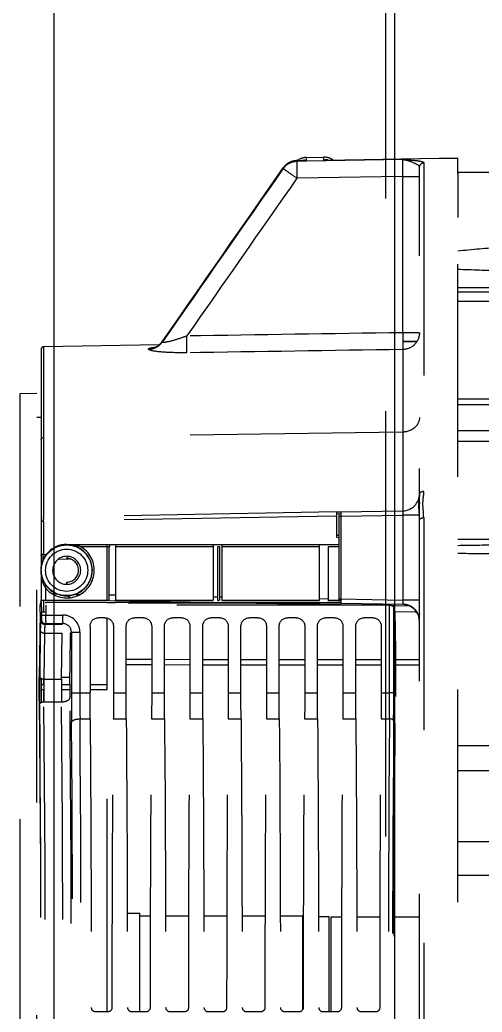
# Model space of a CAD drawing. Header units: millimetres. Extents: x 17886 to 18265, y -8727 to -7321.
# Drawn here: x 17965.225 to 17966.313, y -7873.815 to -7871.482 of the extents above; entities that cross this region are included whole.
import ezdxf

# ---------------------------------------------------------------- set-up
doc = ezdxf.new("R2010")
doc.units = ezdxf.units.MM
doc.linetypes.add('DASHEDX2', pattern=[1.5, 1, -0.5])
doc.linetypes.add('EPL_DASH', pattern=[1, 0.5, -0.5])
doc.layers.add('3551370_DKREDXF_CONTINUOUS_LINE', color=7, linetype='Continuous')
doc.layers.add('3884027_DKREDXF_CONTINUOUS_LINE', color=7, linetype='Continuous')

msp = doc.modelspace()

# ---------------------------------------------------------------- linework, layer by layer
at = {"color": 6}
for points in [[(17965.30618, -7860.90246), (17964.80618, -7860.90246), (17964.80618, -7880.90246), (17965.30618, -7880.90246)], [(17976.10618, -7860.90246), (17966.10618, -7860.90246), (17966.10618, -7878.90246), (17976.10618, -7878.90246)]]:
    msp.add_lwpolyline(points, close=True, dxfattribs=at)
at = {"color": 4, "linetype": 'DASHEDX2'}
msp.add_lwpolyline([(17975.80609, -7862.40246), (17975.80609, -7879.40246), (17975.20609, -7879.40246), (17975.20609, -7879.70246), (17975.70609, -7879.70246), (17975.70609, -7879.40246), (17975.80609, -7879.40246), (17966.08609, -7879.40246), (17966.18609, -7879.40246), (17966.18609, -7879.70246), (17966.68609, -7879.70246), (17966.68609, -7879.40246), (17966.08609, -7879.40246), (17966.08609, -7862.40246)], dxfattribs=at)
at = {"layer": '3551370_DKREDXF_CONTINUOUS_LINE', "color": 6, "linetype": 'EPL_DASH'}
for p, q in [((17965.8995, -7871.8061), (17965.9395, -7871.8054)), ((17965.8995, -7871.8131), (17965.8995, -7871.8061)), ((17965.9395, -7871.8054), (17965.9395, -7871.8124)), ((17965.94595, -7871.81216), (17966.2552, -7871.80719)), ((17966.1652, -7871.80878), (17966.2552, -7871.80734)), ((17966.2552, -7871.84414), (17966.2552, -7871.8072)), ((17965.74241, -7871.97728), (17965.84469, -7871.83051)), ((17965.84469, -7871.83051), (17965.84473, -7871.83052)), ((17965.84473, -7871.83052), (17965.84473, -7871.83177)), ((17965.8768, -7871.81353), (17965.8768, -7871.81479)), ((17965.88798, -7871.81461), (17965.8768, -7871.81479)), ((17965.89952, -7871.81443), (17965.88798, -7871.81461)), ((17965.94597, -7871.81369), (17965.89952, -7871.81443)), ((17965.94595, -7871.81216), (17965.9395, -7871.8124)), ((17965.9395, -7871.8124), (17965.94596, -7871.81229)), ((17965.94596, -7871.81229), (17965.94858, -7871.81225)), ((17966.1259, -7871.81083), (17965.94597, -7871.81369)), ((17965.94858, -7871.81225), (17966.1652, -7871.80878)), ((17966.1652, -7875.03743), (17966.1652, -7871.82814)), ((17966.17502, -7871.81823), (17966.17502, -7872.59065)), ((17966.1259, -7871.85065), (17965.8768, -7871.85462)), ((17966.1259, -7872.21799), (17966.1259, -7871.85065)), ((17966.1259, -7871.85065), (17966.1652, -7871.85065)), ((17966.2552, -7874.55664), (17966.2552, -7871.94702)), ((17965.5529, -7872.24661), (17965.28031, -7872.25137)), ((17965.28031, -7872.25137), (17965.28031, -7872.65137)), ((17965.55496, -7872.24507), (17965.56039, -7872.23882)), ((17965.56013, -7872.23933), (17965.56039, -7872.23883)), ((17965.56068, -7872.23902), (17965.56013, -7872.2398)), ((17966.1261, -7872.23894), (17966.15913, -7872.23839)), ((17966.15909, -7872.23845), (17966.1261, -7872.23899)), ((17965.2752, -7872.25657), (17965.2752, -7872.65657)), ((17966.1259, -7872.25746), (17966.1259, -7872.63661)), ((17965.26537, -7872.36058), (17965.22502, -7872.36129)), ((17965.22502, -7872.36129), (17965.22502, -7875.32163)), ((17965.26537, -7872.41646), (17965.2752, -7872.41646)), ((17966.1259, -7872.45162), (17965.28031, -7872.4644)), ((17965.97028, -7872.63933), (17965.28031, -7872.65137)), ((17965.97036, -7872.64345), (17965.98018, -7872.64328)), ((17965.98005, -7872.63916), (17966.1259, -7872.63661)), ((17965.98011, -7872.64915), (17966.1259, -7872.64661)), ((17966.12597, -7872.64553), (17966.1259, -7872.64661)), ((17966.1259, -7872.64661), (17966.1259, -7872.84631)), ((17966.16461, -7872.64661), (17966.1259, -7872.64661)), ((17965.2752, -7872.66137), (17965.2752, -7872.73897)), ((17965.97028, -7872.64933), (17965.28031, -7872.66137)), ((17965.28031, -7872.66137), (17965.28031, -7872.73911)), ((17965.9752, -7872.64932), (17965.9752, -7872.84376)), ((17965.98011, -7872.64915), (17965.98011, -7872.84377)), ((17966.17502, -7872.65258), (17966.17502, -7875.03034)), ((17965.97016, -7872.69368), (17965.97507, -7872.69356)), ((17965.4302, -7872.71637), (17965.3352, -7872.71637)), ((17965.4302, -7872.84671), (17965.4302, -7872.71637)), ((17965.6802, -7872.71637), (17965.4502, -7872.71637)), ((17965.9302, -7872.71637), (17965.7002, -7872.71637)), ((17965.4302, -7872.72137), (17965.36954, -7872.72137)), ((17965.6802, -7872.72137), (17965.4502, -7872.72137)), ((17965.9302, -7872.72137), (17965.7002, -7872.72137)), ((17965.31604, -7872.74992), (17965.34096, -7872.74935)), ((17965.27503, -7872.77646), (17965.27503, -7872.84671)), ((17965.28502, -7872.81765), (17965.28502, -7872.84671)), ((17965.30555, -7872.83368), (17965.30555, -7872.83199)), ((17965.2752, -7872.84671), (17965.2752, -7872.86079)), ((17965.28031, -7872.84671), (17965.28031, -7872.87502)), ((17965.44985, -7872.84863), (17965.44985, -7872.84671)), ((17965.98011, -7872.84377), (17966.1259, -7872.84631)), ((17966.1652, -7872.84631), (17966.1259, -7872.84631)), ((17965.27283, -7872.87502), (17965.27088, -7873.02874)), ((17966.09459, -7873.06487), (17966.09459, -7872.85867)), ((17966.10458, -7873.06488), (17966.10458, -7872.86331)), ((17966.15537, -7872.87436), (17966.10756, -7872.87462)), ((17966.10756, -7872.87502), (17966.1087, -7872.96483)), ((17966.1652, -7872.89569), (17966.16258, -7872.88155)), ((17965.27564, -7872.8918), (17965.27398, -7872.89346)), ((17965.28564, -7872.9018), (17965.28398, -7872.90346)), ((17965.28564, -7872.9018), (17965.32635, -7872.9018)), ((17965.28581, -7872.88181), (17965.32634, -7872.88181)), ((17965.32634, -7872.9018), (17965.32634, -7872.88181)), ((17965.4302, -7873.04532), (17965.4302, -7872.89428)), ((17965.5152, -7872.88794), (17965.49519, -7872.88794)), ((17965.27315, -7872.91819), (17965.27178, -7873.02615)), ((17965.28315, -7872.92406), (17965.28178, -7873.03203)), ((17965.34634, -7872.9218), (17965.36634, -7872.9218)), ((17965.34634, -7872.9218), (17965.34634, -7873.06488)), ((17965.36634, -7872.9218), (17965.36634, -7873.06487)), ((17965.4752, -7873.06488), (17965.4752, -7872.90794)), ((17965.5352, -7872.90794), (17965.5352, -7873.06488)), ((17965.5652, -7873.06488), (17965.5652, -7872.90794)), ((17965.6552, -7873.06488), (17965.6552, -7872.90794)), ((17965.7452, -7873.06488), (17965.7452, -7872.90794)), ((17965.8052, -7872.90794), (17965.8052, -7873.06488)), ((17965.8952, -7872.90794), (17965.8952, -7873.06488)), ((17965.9252, -7873.06488), (17965.9252, -7872.90794)), ((17965.9852, -7872.90794), (17965.9852, -7873.06488)), ((17965.4752, -7872.98576), (17965.5352, -7872.98578)), ((17965.5652, -7872.98578), (17965.6252, -7872.9858)), ((17965.6552, -7872.9858), (17965.7152, -7872.98582)), ((17965.7452, -7872.98582), (17965.8052, -7872.98584)), ((17965.8352, -7872.98584), (17965.8952, -7872.98586)), ((17965.9252, -7872.98586), (17965.9852, -7872.98588)), ((17966.0152, -7872.98589), (17966.0752, -7872.9859)), ((17966.1089, -7872.98591), (17966.1652, -7872.98593)), ((17965.5352, -7872.99908), (17965.4752, -7872.99906)), ((17965.6252, -7872.99912), (17965.5652, -7872.9991)), ((17965.7152, -7872.99916), (17965.6552, -7872.99913)), ((17965.8052, -7872.9992), (17965.7452, -7872.99917)), ((17965.8952, -7872.99923), (17965.8352, -7872.99921)), ((17965.9852, -7872.99927), (17965.9252, -7872.99925)), ((17966.0752, -7872.99931), (17966.0152, -7872.99929)), ((17966.1652, -7872.99935), (17966.10912, -7872.99933)), ((17965.2752, -7873.03045), (17965.2752, -7873.04214)), ((17965.28031, -7873.03203), (17965.28031, -7873.04519)), ((17965.28178, -7873.03203), (17965.3229, -7873.03203)), ((17965.2752, -7873.05902), (17965.2752, -7873.08701)), ((17965.28031, -7873.0563), (17965.28031, -7873.08572)), ((17965.34634, -7873.06488), (17965.36634, -7873.06488)), ((17965.36634, -7873.06487), (17965.3902, -7873.06488)), ((17965.4302, -7873.81396), (17965.4302, -7873.05642)), ((17965.4452, -7873.06488), (17965.4752, -7873.06488)), ((17965.5352, -7873.06488), (17965.5652, -7873.06488)), ((17965.6252, -7873.06488), (17965.6552, -7873.06488)), ((17965.7152, -7873.06488), (17965.7452, -7873.06488)), ((17965.8052, -7873.06488), (17965.8352, -7873.06488)), ((17965.8952, -7873.06488), (17965.9252, -7873.06488)), ((17965.9852, -7873.06488), (17966.0152, -7873.06488)), ((17966.0752, -7873.06488), (17966.09459, -7873.06487)), ((17966.10458, -7873.06488), (17966.09459, -7873.06488)), ((17965.28171, -7873.08572), (17965.32286, -7873.08572)), ((17965.36659, -7873.12587), (17965.39042, -7873.12587)), ((17965.44497, -7873.12587), (17965.47542, -7873.12587)), ((17965.53497, -7873.12587), (17965.56542, -7873.12587)), ((17965.62497, -7873.12587), (17965.65542, -7873.12587)), ((17965.71497, -7873.12587), (17965.74542, -7873.12587)), ((17965.80497, -7873.12587), (17965.83542, -7873.12587)), ((17965.89497, -7873.12587), (17965.92542, -7873.12587)), ((17965.98497, -7873.12587), (17966.01542, -7873.12587)), ((17966.07497, -7873.12587), (17966.09434, -7873.12587)), ((17965.47773, -7873.58246), (17965.5072, -7873.58246)), ((17965.5072, -7873.58896), (17965.53264, -7873.58896)), ((17965.56775, -7873.58896), (17965.62264, -7873.58896)), ((17965.65775, -7873.58896), (17965.71264, -7873.58896)), ((17965.74775, -7873.58896), (17965.80264, -7873.58896)), ((17965.83775, -7873.58896), (17965.8902, -7873.58896)), ((17965.89264, -7873.58961), (17965.8902, -7873.58896)), ((17965.8902, -7873.58896), (17965.8902, -7873.80983)), ((17965.92775, -7873.58996), (17965.9516, -7873.58996)), ((17965.9572, -7873.59146), (17965.98264, -7873.59146)), ((17966.01776, -7873.59146), (17966.07264, -7873.59146)), ((17966.10563, -7873.59146), (17966.1652, -7873.59146))]:
    msp.add_line(p, q, dxfattribs=at)
at = {"layer": '3551370_DKREDXF_CONTINUOUS_LINE', "color": 7, "linetype": 'EPL_DASH'}
for p, q in [((17965.87674, -7871.81339), (17965.8768, -7871.81353)), ((17965.8995, -7871.8131), (17965.8768, -7871.81353)), ((17966.1652, -7872.21799), (17966.1259, -7872.21799)), ((17965.56013, -7872.2398), (17965.56013, -7872.23933)), ((17965.52807, -7872.25675), (17965.52807, -7872.25628)), ((17965.26537, -7875.32233), (17965.26537, -7872.36058)), ((17965.97028, -7872.63933), (17965.98005, -7872.63916)), ((17965.9752, -7872.64415), (17965.9752, -7872.64932)), ((17965.2752, -7872.65657), (17965.2752, -7872.66137)), ((17965.2752, -7872.66137), (17965.28031, -7872.66137)), ((17965.97028, -7872.64933), (17965.97028, -7872.69893)), ((17965.9752, -7872.64915), (17965.98011, -7872.64915)), ((17965.4302, -7872.71576), (17965.4502, -7872.71576)), ((17965.4502, -7872.71637), (17965.4502, -7872.84671)), ((17965.6802, -7872.71576), (17965.7002, -7872.71576)), ((17965.6802, -7872.71637), (17965.6802, -7872.84671)), ((17965.69058, -7872.7165), (17965.68982, -7872.7165)), ((17965.7002, -7872.71637), (17965.7002, -7872.84671)), ((17965.9302, -7872.71576), (17965.9752, -7872.71576)), ((17965.9302, -7872.84671), (17965.9302, -7872.71637)), ((17965.94149, -7872.71646), (17965.93892, -7872.71646)), ((17965.9752, -7872.71637), (17965.9502, -7872.71637)), ((17965.97028, -7872.69893), (17965.9752, -7872.69901)), ((17965.2752, -7872.73897), (17965.2752, -7872.77116)), ((17965.28031, -7872.73897), (17965.2752, -7872.73897)), ((17965.28028, -7872.74226), (17965.28028, -7872.73915)), ((17965.28031, -7872.73911), (17965.28776, -7872.73942)), ((17965.38189, -7872.73136), (17965.36954, -7872.72137)), ((17965.43519, -7872.84671), (17965.43519, -7872.72154)), ((17965.69062, -7872.8471), (17965.69062, -7872.7215)), ((17965.69539, -7872.7215), (17965.69062, -7872.7215)), ((17965.69539, -7872.84671), (17965.69539, -7872.7215)), ((17965.9502, -7872.72137), (17965.9502, -7872.84671)), ((17965.9752, -7872.72139), (17965.9502, -7872.72137)), ((17965.28028, -7872.75074), (17965.28028, -7872.74226)), ((17965.28029, -7872.74768), (17965.28028, -7872.74984)), ((17965.28028, -7872.74984), (17965.28028, -7872.75074)), ((17965.3352, -7872.74352), (17965.3352, -7872.74852)), ((17965.3352, -7872.8094), (17965.3352, -7872.8044)), ((17965.28885, -7872.81345), (17965.28302, -7872.8137)), ((17965.30244, -7872.83194), (17965.31333, -7872.83213)), ((17965.35427, -7872.83284), (17965.366, -7872.83305)), ((17965.43541, -7872.83426), (17965.45041, -7872.83452)), ((17965.27349, -7872.85448), (17965.27433, -7872.85196)), ((17965.27503, -7872.84671), (17965.43519, -7872.84671)), ((17965.28527, -7872.85171), (17965.28589, -7872.85357)), ((17965.28527, -7872.85171), (17965.43021, -7872.85171)), ((17965.98011, -7872.85357), (17965.28589, -7872.85357)), ((17965.6262, -7872.85171), (17965.34014, -7872.84671)), ((17965.4502, -7872.84671), (17965.6802, -7872.84671)), ((17965.4502, -7872.85171), (17965.6802, -7872.85171)), ((17965.68034, -7872.83853), (17965.69077, -7872.83871)), ((17965.68991, -7872.85209), (17965.69066, -7872.85209)), ((17965.69553, -7872.8388), (17965.70033, -7872.83888)), ((17965.7002, -7872.84671), (17965.9302, -7872.84671)), ((17965.7002, -7872.85171), (17965.9302, -7872.85171)), ((17965.97986, -7872.85788), (17965.73273, -7872.85357)), ((17965.93026, -7872.84289), (17965.95026, -7872.84324)), ((17965.939, -7872.85197), (17965.94158, -7872.85197)), ((17965.9502, -7872.84671), (17965.98011, -7872.84671)), ((17965.9502, -7872.85171), (17965.98011, -7872.85171)), ((17965.9752, -7872.84376), (17965.9752, -7872.84876)), ((17965.9752, -7872.84376), (17965.98011, -7872.84376)), ((17965.98011, -7872.85376), (17966.12666, -7872.85632)), ((17965.28581, -7872.87502), (17965.2752, -7872.87502)), ((17965.27527, -7872.86169), (17965.27581, -7872.86331)), ((17965.27581, -7872.86331), (17965.27581, -7872.88181)), ((17966.09459, -7872.85867), (17965.28581, -7872.85864)), ((17965.28581, -7872.85864), (17965.28581, -7872.88181)), ((17966.10515, -7872.86007), (17966.10163, -7872.86001)), ((17966.10458, -7872.86331), (17966.10512, -7872.86169)), ((17966.14391, -7872.86074), (17966.1068, -7872.8601)), ((17966.15537, -7872.86988), (17966.15537, -7872.87436)), ((17965.27581, -7872.88181), (17965.28581, -7872.88181)), ((17965.28398, -7872.90346), (17965.32468, -7872.90346)), ((17965.32468, -7872.90346), (17965.32635, -7872.9018)), ((17965.4252, -7872.88794), (17965.41019, -7872.88794)), ((17965.6052, -7872.88794), (17965.58519, -7872.88794)), ((17965.6952, -7872.88794), (17965.67519, -7872.88794)), ((17965.7852, -7872.88794), (17965.76519, -7872.88794)), ((17965.8752, -7872.88794), (17965.85519, -7872.88794)), ((17965.9652, -7872.88794), (17965.94519, -7872.88794)), ((17966.0552, -7872.88794), (17966.03519, -7872.88794)), ((17965.28315, -7872.92406), (17965.32427, -7872.92406)), ((17965.3229, -7873.03203), (17965.32427, -7872.92406)), ((17965.34468, -7872.92346), (17965.34634, -7872.9218)), ((17965.3902, -7872.90794), (17965.3902, -7873.06488)), ((17965.4452, -7872.90794), (17965.4452, -7873.06488)), ((17965.6252, -7872.90794), (17965.6252, -7873.06488)), ((17965.7152, -7872.90794), (17965.7152, -7873.06488)), ((17965.8352, -7873.06488), (17965.8352, -7872.90794)), ((17966.0152, -7873.06488), (17966.0152, -7872.90794)), ((17966.0752, -7872.90794), (17966.0752, -7873.06488)), ((17965.34289, -7873.04379), (17965.34426, -7872.93582)), ((17965.2752, -7873.04214), (17965.2752, -7873.05902)), ((17965.34309, -7873.02874), (17965.3229, -7873.02874)), ((17965.28031, -7873.04519), (17965.28164, -7873.04519)), ((17965.28031, -7873.0563), (17965.28159, -7873.0563)), ((17965.3228, -7873.05634), (17965.3428, -7873.05635)), ((17965.32283, -7873.04523), (17965.34289, -7873.04524)), ((17965.3902, -7873.04528), (17965.4302, -7873.04532)), ((17965.3902, -7873.05639), (17965.4302, -7873.05642)), ((17965.4302, -7873.05642), (17965.4302, -7873.04532)), ((17965.5072, -7873.81396), (17965.5072, -7873.58246)), ((17965.9516, -7873.58996), (17965.9516, -7873.81396)), ((17965.9572, -7873.81396), (17965.9572, -7873.59146)), ((17965.40306, -7873.81396), (17965.43233, -7873.81396)), ((17965.48806, -7873.81396), (17965.52233, -7873.81396)), ((17965.57806, -7873.81396), (17965.61233, -7873.81396)), ((17965.66806, -7873.81396), (17965.70233, -7873.81396)), ((17965.75806, -7873.81396), (17965.79233, -7873.81396)), ((17965.84806, -7873.81396), (17965.88233, -7873.81396)), ((17965.93806, -7873.81396), (17965.97233, -7873.81396)), ((17966.02806, -7873.81396), (17966.06233, -7873.81396))]:
    msp.add_line(p, q, dxfattribs=at)
at = {"layer": '3551370_DKREDXF_CONTINUOUS_LINE', "color": 6, "linetype": 'EPL_DASH'}
for points in [[(17965.56039, -7872.23882), (17965.64306, -7872.11997), (17965.74241, -7871.97728)], [(17965.54258, -7872.25255), (17965.54211, -7872.25265), (17965.5441, -7872.25198), (17965.54886, -7872.24965), (17965.55496, -7872.24507)], [(17965.55291, -7872.24661), (17965.55484, -7872.24518), (17965.55489, -7872.24512)], [(17965.54635, -7872.25197), (17965.54346, -7872.25239), (17965.54258, -7872.25255)], [(17966.1259, -7872.63661), (17966.12593, -7872.63663), (17966.12597, -7872.63667), (17966.126, -7872.63675), (17966.12603, -7872.63686), (17966.12606, -7872.637), (17966.12609, -7872.63718), (17966.12611, -7872.63738)], [(17966.16258, -7872.88155), (17966.15495, -7872.86917), (17966.1434, -7872.86043), (17966.12973, -7872.8565), (17966.12666, -7872.85632)]]:
    msp.add_lwpolyline(points, dxfattribs=at)
for radius in [0.05965, 0.04965]:
    msp.add_circle((17965.3352, -7872.77646), radius, dxfattribs=at)
for centre, radius, start, end in [((17965.9002, -7871.84609), 0.04, 91, 126.58445), ((17965.9402, -7871.84539), 0.04, 57.46463, 89.58238), ((17965.87773, -7871.8536), 0.04031, 127.06945, 145.04999), ((17965.87748, -7871.85482), 0.04005, 131.40734, 144.86004), ((17965.87715, -7871.8533), 0.03962, 143.2532, 144.90589), ((17965.87752, -7871.85359), 0.04009, 129.2567, 143.23184), ((17965.87745, -7871.85329), 0.0399, 127.136, 130.3312), ((17965.87747, -7871.85358), 0.04005, 122.67668, 129.22115), ((17965.87739, -7871.85321), 0.03979, 123.18011, 127.13103), ((17965.87756, -7871.85349), 0.04012, 109.00871, 126.97145), ((17965.87748, -7871.85335), 0.03996, 118.09659, 123.18043), ((17965.8775, -7871.85362), 0.0401, 113.26897, 122.66771), ((17965.87751, -7871.85366), 0.04014, 106.17667, 113.26077), ((17965.87755, -7871.85369), 0.0403, 91.15488, 108.91312), ((17965.87751, -7871.85375), 0.04023, 96.16602, 106.15134), ((17965.8775, -7871.85361), 0.04009, 91.00265, 96.1714), ((17965.9462, -7871.84934), 0.03754, 90.39037, 100.28633), ((17965.94616, -7871.8474), 0.03561, 84.61797, 90.33467), ((17965.2804, -7872.25657), 0.0052, 91.00007, 180.00374), ((17965.5711, -7872.47798), 0.22773, 96.10774, 96.82062), ((17966.1252, -7872.59662), 0.04, 271, 0), ((17965.99398, -7872.63732), 0.13224, 356.44018, 357.28798), ((17965.43021, -7873.23659), 0.52021, 89.67206, 90.0015), ((17965.43335, -7872.78359), 0.06219, 91.0751, 91.67861), ((17965.43308, -7872.76836), 0.04696, 90.03366, 91.09523), ((17965.3352, -7872.77646), 0.03294, 270, 90), ((17965.28398, -7872.89346), 0.01, 180.02106, 269.97894), ((17965.28564, -7872.8918), 0.01, 180.02106, 269.97894), ((17965.32634, -7872.9218), 0.03999, 359.9986, 90.0014), ((17974.54104, -7873.06534), 9.1947, 179.997133, 180.427849), ((17972.20778, -7873.06662), 6.84144, 179.985395, 180.496245), ((17958.82556, -7873.06662), 7.26903, 359.532946, 0.013745), ((17957.83333, -7873.06673), 8.27125, 359.56219, 0.012828), ((17883.75579, -7873.84146), 81.51938, 359.4722386, 0.5277614), ((17882.70715, -7873.84146), 82.57802, 359.4756336, 0.5243686), ((17884.32059, -7873.84146), 81.0058, 359.4654546, 0.5345454), ((17882.24349, -7873.84146), 83.1029, 359.4722425, 0.5277575), ((17871.05681, -7873.84146), 94.29244, 359.5701159, 0.4298841), ((17868.89684, -7873.84146), 96.4724, 359.5750029, 0.4249971), ((18062.01282, -7873.84146), 95.92114, 179.5725603, 180.4274396), ((18060.93601, -7873.84146), 94.83434, 179.5701159, 180.4298841)]:
    msp.add_arc(centre, radius, start, end, dxfattribs=at)
at = {"layer": '3551370_DKREDXF_CONTINUOUS_LINE', "color": 7, "linetype": 'EPL_DASH'}
for centre, radius, start, end in [((17965.52736, -7872.21611), 0.04018, 295.57941, 311.29561), ((17965.52739, -7872.21663), 0.04012, 297.86969, 311.3014), ((17965.52744, -7872.21628), 0.04, 311.35612, 324.81175), ((17965.52745, -7872.21675), 0.03999, 311.34768, 324.80363), ((17964.84362, -7872.63953), 1.1267, 359.50166, 359.63324), ((17967.02413, -7872.64007), 1.04406, 180.32971, 180.49823), ((17966.05063, -7872.65813), 0.11457, 2.85488, 5.77255), ((17966.08012, -7872.65251), 0.0949, 359.95781, 7.13238), ((17966.28509, -7872.65228), 1.00483, 180.34281, 180.51826), ((17966.04564, -7872.65839), 0.11956, 359.99178, 2.85771), ((17965.3352, -7872.77646), 0.0607, 90, 180), ((17965.33478, -7872.84526), 0.12889, 84.46877, 89.81626), ((17965.33472, -7872.77685), 0.06048, 78.14111, 89.55217), ((17965.33469, -7872.77697), 0.0606, 73.29389, 78.12854), ((17965.33508, -7872.84177), 0.12539, 84.01553, 84.44807), ((17965.33542, -7872.83866), 0.12226, 81.48901, 84.02475), ((17965.33682, -7872.82975), 0.11324, 76.85178, 81.5232), ((17965.44983, -7873.17114), 0.45477, 89.95396, 90.67367), ((17965.68021, -7873.26601), 0.54964, 89.66941, 90.00115), ((17965.69648, -7872.90092), 0.18453, 90.71591, 91.40729), ((17965.69984, -7873.17008), 0.45371, 89.95471, 90.71567), ((17965.94977, -7873.15546), 0.43909, 89.94472, 90.77863), ((17965.3352, -7872.77646), 0.06491, 219.38255, 44.00737), ((17965.3352, -7872.77646), 0.05991, 219.38304, 58.06127), ((17965.33446, -7872.7776), 0.06128, 61.19861, 73.25832), ((17965.33946, -7872.81832), 0.10151, 73.52439, 76.83406), ((17965.33427, -7872.77795), 0.06167, 58.06478, 61.20423), ((17965.34123, -7872.81218), 0.09511, 72.68691, 73.49748), ((17965.3352, -7872.77646), 0.03294, 90, 270), ((17965.3352, -7872.77646), 0.02794, 270, 90), ((17965.33622, -7872.77557), 0.06127, 205.24449, 215.03389), ((17965.33666, -7872.77526), 0.06181, 215.04035, 219.38204), ((17965.34757, -7872.78345), 0.07128, 205.02484, 208.66536), ((17965.28659, -7872.92), 0.11219, 48.64716, 50.98583), ((17965.27614, -7872.93694), 0.11771, 54.96478, 58.90397), ((17965.44024, -7872.66663), 0.18557, 269.00833, 270.69529), ((17965.68985, -7872.67347), 0.17862, 268.92271, 270.0184), ((17965.93547, -7872.79098), 0.06096, 270.03213, 272.26182), ((17966.88667, -7872.85204), 0.9066, 179.4769, 179.84833), ((17965.32634, -7872.92189), 0.02009, 75.0243, 89.98743), ((17965.32635, -7872.92179), 0.01999, 359.97414, 74.98298), ((17967.76106, -7873.05678), 2.48947, 179.29518, 179.76524), ((17967.00651, -7873.05751), 1.72492, 179.15354, 179.71913), ((17969.52197, -7873.06154), 4.19918, 179.59742, 180.32999), ((17966.85439, -7873.06149), 1.51159, 179.32899, 180.55005), ((17968.62944, -7873.06141), 3.35786, 179.74694, 180.13165), ((17967.61319, -7873.06141), 2.3316, 179.69644, 180.15778), ((17967.48385, -7873.06197), 2.20226, 180.15248, 180.39254), ((17968.14939, -7873.06331), 2.8778, 180.1157, 180.54293), ((17967.10395, -7873.06467), 1.82236, 180.38938, 180.66175), ((17965.40307, -7873.80396), 0.01, 179.95181, 269.94949), ((17965.43233, -7873.80396), 0.01, 270.05051, 0.04819), ((17965.61233, -7873.80396), 0.01, 270.05051, 0.04819), ((17965.70233, -7873.80396), 0.01, 270.05051, 0.04819), ((17965.84807, -7873.80396), 0.01, 179.95181, 269.94949), ((17966.02807, -7873.80396), 0.01, 179.95181, 269.94949), ((17966.06233, -7873.80396), 0.01, 270.05051, 0.04819)]:
    msp.add_arc(centre, radius, start, end, dxfattribs=at)
at = {"layer": '3551370_DKREDXF_CONTINUOUS_LINE', "color": 7, "linetype": 'EPL_DASH', "extrusion": (0, 0, -1)}
for centre, major_axis, ratio, start_param, end_param in [((17965.27354, -7872.90441), (0, 0.05), 0.0174551, -0.9424778, -0.0523599), ((17965.27432, -7872.84197), (0, 0.01), 0.0174551, -4.3328083, -3.1939525), ((17966.1552, -7872.87939), (-0.01, -0.00019), 0.5026185, 1.5977994, 1.9622048), ((17966.1552, -7872.87939), (-0.01, -0.00019), 0.5026185, 2.8396904, 3.1511424), ((17965.4102, -7872.90795), (-0.01415, 0.01415), 0.9996955, -0.7852459, 0.7852459), ((17965.42519, -7872.90795), (0.01415, 0.01415), 0.9996955, -0.7852459, 0.7852459), ((17965.5852, -7872.90795), (-0.01415, 0.01415), 0.9996955, -0.7852459, 0.7852459), ((17965.60519, -7872.90795), (-0.01415, -0.01415), 0.9996955, 2.3563468, 3.9268385), ((17965.6752, -7872.90795), (-0.01415, 0.01415), 0.9996955, -0.7852459, 0.7852459), ((17965.69519, -7872.90795), (0.01415, 0.01415), 0.9996955, -0.7852459, 0.7852459), ((17965.7652, -7872.90795), (-0.01415, 0.01415), 0.9996955, -0.7852459, 0.7852459), ((17965.78519, -7872.90795), (-0.01415, -0.01415), 0.9996955, 2.3563468, 3.9268385), ((17965.8552, -7872.90795), (-0.01415, 0.01415), 0.9996955, -0.7852459, 0.7852459), ((17965.87519, -7872.90795), (-0.01415, -0.01415), 0.9996955, 2.3563468, 3.9268385), ((17965.96519, -7872.90795), (-0.01415, -0.01415), 0.9996955, 2.3563468, 3.9268385), ((17966.0352, -7872.90795), (-0.01415, 0.01415), 0.9996955, -0.7852459, 0.7852459), ((17966.05519, -7872.90795), (0.01415, 0.01415), 0.9996955, -0.7852459, 0.7852459), ((17965.27159, -7873.05813), (0, 0.05), 0.0174551, 4.1844555, 5.3407075), ((17965.39282, -7873.06488), (0, 0.15), 0.0174551, -1.9895103, -1.5707963), ((17965.44258, -7873.06488), (0, 0.15), 0.0174551, -4.712389, -4.293675), ((17965.62258, -7873.06488), (0, 0.15), 0.0174551, -4.712389, -4.293675), ((17965.71258, -7873.06488), (0, 0.15), 0.0174551, -4.712389, -4.293675), ((17965.83782, -7873.06488), (0, 0.15), 0.0174551, -1.9895103, -1.5707963), ((17966.01782, -7873.06488), (0, 0.15), 0.0174551, -1.9895103, -1.5707963), ((17966.07258, -7873.06488), (0, 0.15), 0.0174551, -4.712389, -4.293675), ((17965.24814, -7873.84146), (0, 1.505), 0.0174551, 1.0428629, 2.0987298), ((17965.36236, -7873.84146), (0, 1.76), 0.0174551, 1.1520823, 1.5494841), ((17965.47304, -7873.84146), (0, 1.76), 0.0174551, -1.5494841, -1.1520823), ((17965.65304, -7873.84146), (0, 1.76), 0.0174551, -1.5494841, -1.1520823), ((17965.74304, -7873.84146), (0, 1.76), 0.0174551, -1.5494841, -1.1520823), ((17965.80736, -7873.84146), (0, 1.76), 0.0174551, 1.1520823, 1.5494841), ((17965.98736, -7873.84146), (0, 1.76), 0.0174551, 1.1520823, 1.5494841), ((17966.10304, -7873.84146), (0, 1.76), 0.0174551, -1.5494841, -1.1520823)]:
    msp.add_ellipse(centre, major_axis=major_axis, ratio=ratio, start_param=start_param, end_param=end_param, dxfattribs=at)
at = {"layer": '3551370_DKREDXF_CONTINUOUS_LINE', "color": 6, "linetype": 'EPL_DASH', "extrusion": (0, 0, -1)}
for centre, major_axis, ratio, start_param, end_param in [((17965.4502, -7872.89446), (-0.02, 0.00052), 0.8132882, -0.0210869, 0.3154945), ((17965.4952, -7872.90795), (-0.01415, 0.01415), 0.9996955, -0.7852459, 0.7852459), ((17965.51519, -7872.90795), (0.01415, 0.01415), 0.9996955, -0.7852459, 0.7852459), ((17965.9452, -7872.90795), (-0.01415, 0.01415), 0.9996955, -0.7852459, 0.7852459), ((17966.10729, -7873.02361), (0, 0.1), 0.0174551, 0.9424778, 2.090263), ((17965.47782, -7873.06488), (0, 0.15), 0.0174551, -1.9895103, -1.5707963), ((17965.53258, -7873.06488), (0, 0.15), 0.0174551, -4.712389, -4.293675), ((17965.56782, -7873.06488), (0, 0.15), 0.0174551, -1.9895103, -1.5707963), ((17965.65782, -7873.06488), (0, 0.15), 0.0174551, -1.9895103, -1.5707963), ((17965.74782, -7873.06488), (0, 0.15), 0.0174551, -1.9895103, -1.5707963), ((17965.80258, -7873.06488), (0, 0.15), 0.0174551, -4.712389, -4.293675), ((17965.89258, -7873.06488), (0, 0.15), 0.0174551, -4.712389, -4.293675), ((17965.92782, -7873.06488), (0, 0.15), 0.0174551, -1.9895103, -1.5707963), ((17965.98258, -7873.06488), (0, 0.15), 0.0174551, -4.712389, -4.293675), ((17966.13225, -7873.84146), (0, 1.5475), 0.0174551, -2.110407, -1.0513296), ((17965.44736, -7873.84146), (0, 1.76), 0.0174551, 1.1520823, 1.5494841), ((17965.56304, -7873.84146), (0, 1.76), 0.0174551, -1.5494841, -1.1520823), ((17965.53736, -7873.84146), (0, 1.76), 0.0174551, 1.1520823, 1.5494841), ((17965.62736, -7873.84146), (0, 1.76), 0.0174551, 1.1520823, 1.5494841), ((17965.71736, -7873.84146), (0, 1.76), 0.0174551, 1.1520823, 1.5494841), ((17965.83304, -7873.84146), (0, 1.76), 0.0174551, -1.5494841, -1.1520823), ((17965.92304, -7873.84146), (0, 1.76), 0.0174551, -1.5494841, -1.1520823), ((17965.89736, -7873.84146), (0, 1.76), 0.0174551, 1.1520823, 1.5494841), ((17966.01304, -7873.84146), (0, 1.76), 0.0174551, -1.5494841, -1.1520823)]:
    msp.add_ellipse(centre, major_axis=major_axis, ratio=ratio, start_param=start_param, end_param=end_param, dxfattribs=at)
at = {"layer": '3551370_DKREDXF_CONTINUOUS_LINE', "color": 6, "linetype": 'EPL_DASH'}
for points in [[(17965.56013, -7872.23933), (17965.6549, -7872.10299), (17965.74979, -7871.96674), (17965.84473, -7871.83052)], [(17965.84473, -7871.83177), (17965.75, -7871.96749), (17965.6553, -7872.10323), (17965.56068, -7872.23902)], [(17965.85099, -7871.82479), (17965.85792, -7871.81869), (17965.86758, -7871.81495), (17965.8768, -7871.81479)], [(17966.1652, -7871.82814), (17966.1652, -7871.82349), (17966.17037, -7871.81831), (17966.17502, -7871.81823)], [(17965.8768, -7871.85462), (17965.7905, -7871.97823), (17965.70424, -7872.10187), (17965.61803, -7872.22555)], [(17966.1259, -7872.21799), (17965.95661, -7872.2205), (17965.78732, -7872.22302), (17965.61803, -7872.22555)], [(17966.1259, -7872.25746), (17965.95661, -7872.25999), (17965.78732, -7872.26252), (17965.61803, -7872.26505)], [(17966.1652, -7872.41698), (17966.1652, -7872.42466), (17966.16181, -7872.43269), (17966.15666, -7872.43838)], [(17966.15666, -7872.43838), (17966.14916, -7872.44665), (17966.13706, -7872.45145), (17966.1259, -7872.45162)], [(17966.1652, -7872.61722), (17966.1652, -7872.61977), (17966.16443, -7872.62237), (17966.16318, -7872.62459)]]:
    msp.add_open_spline(points, degree=3, dxfattribs=at)
for points, knots in [([(17965.84473, -7871.83177), (17965.84487, -7871.83191), (17965.84645, -7871.8331), (17965.84803, -7871.83427), (17965.84948, -7871.83531)], [0, 0, 0, 0, 0.0971106, 1, 1, 1, 1]), ([(17965.87667, -7871.81688), (17965.8766, -7871.81881), (17965.87648, -7871.83139), (17965.87663, -7871.84397), (17965.8768, -7871.85462)], [0, 0, 0, 0, 0.1536235, 1, 1, 1, 1]), ([(17965.8768, -7871.81479), (17965.87676, -7871.81504), (17965.87671, -7871.81574), (17965.87668, -7871.81643), (17965.87667, -7871.81688)], [0, 0, 0, 0, 0.358775, 1, 1, 1, 1]), ([(17966.1259, -7871.85065), (17966.12604, -7871.84167), (17966.12566, -7871.82846), (17966.12663, -7871.81506), (17966.1259, -7871.81083)], [0, 0, 0, 0, 0.676674, 1, 1, 1, 1]), ([(17966.1259, -7871.81083), (17966.13186, -7871.81116), (17966.14289, -7871.8118), (17966.15865, -7871.81312), (17966.16768, -7871.81467), (17966.17502, -7871.81655), (17966.17502, -7871.81823)], [0, 0, 0, 0, 0.3567547, 0.6720158, 0.8999193, 1, 1, 1, 1]), ([(17966.1259, -7871.81083), (17966.13469, -7871.81173), (17966.14719, -7871.8161), (17966.15951, -7871.82193), (17966.1652, -7871.82604), (17966.1652, -7871.82814)], [0, 0, 0, 0, 0.6043667, 0.8563715, 1, 1, 1, 1]), ([(17965.84948, -7871.83531), (17965.85117, -7871.83654), (17965.86025, -7871.84303), (17965.86937, -7871.84943), (17965.8768, -7871.85462)], [0, 0, 0, 0, 0.1877484, 1, 1, 1, 1]), ([(17965.61803, -7872.22555), (17965.61448, -7872.22686), (17965.60078, -7872.23177), (17965.58687, -7872.2362), (17965.5764, -7872.2387)], [0, 0, 0, 0, 0.2602162, 1, 1, 1, 1]), ([(17965.61803, -7872.26505), (17965.61818, -7872.26352), (17965.61826, -7872.25033), (17965.6182, -7872.23718), (17965.61803, -7872.22555)], [0, 0, 0, 0, 0.1166954, 1, 1, 1, 1]), ([(17965.5764, -7872.2387), (17965.57251, -7872.23963), (17965.56943, -7872.24055), (17965.55975, -7872.24128), (17965.56013, -7872.2398)], [0, 0, 0, 0, 0.7231697, 1, 1, 1, 1]), ([(17965.52807, -7872.25628), (17965.52806, -7872.25464), (17965.53592, -7872.25324), (17965.54013, -7872.25234), (17965.54406, -7872.25186)], [0, 0, 0, 0, 0.2932875, 1, 1, 1, 1]), ([(17965.53715, -7872.26054), (17965.53486, -7872.26008), (17965.53213, -7872.25944), (17965.52806, -7872.25776), (17965.52807, -7872.25675)], [0, 0, 0, 0, 0.6990165, 1, 1, 1, 1]), ([(17965.61803, -7872.26505), (17965.60274, -7872.26528), (17965.57574, -7872.26479), (17965.54865, -7872.26288), (17965.53715, -7872.26054)], [0, 0, 0, 0, 0.5658272, 1, 1, 1, 1]), ([(17965.2752, -7872.4689), (17965.2752, -7872.46727), (17965.27672, -7872.46431), (17965.27919, -7872.46485), (17965.27973, -7872.46516)], [0, 0, 0, 0, 0.7239859, 1, 1, 1, 1]), ([(17966.12611, -7872.63738), (17966.12614, -7872.63772), (17966.12623, -7872.63979), (17966.12616, -7872.64186), (17966.12607, -7872.64358)], [0, 0, 0, 0, 0.1669797, 1, 1, 1, 1]), ([(17965.4402, -7872.71654), (17965.44002, -7872.71648), (17965.43762, -7872.71656), (17965.43533, -7872.71639), (17965.43319, -7872.71638)], [0, 0, 0, 0, 0.0839497, 1, 1, 1, 1]), ([(17965.43519, -7872.72154), (17965.43504, -7872.72143), (17965.43426, -7872.72149), (17965.43359, -7872.7214), (17965.43306, -7872.7214)], [0, 0, 0, 0, 0.2571269, 1, 1, 1, 1]), ([(17966.1259, -7872.84631), (17966.12606, -7872.84866), (17966.12681, -7872.8509), (17966.12566, -7872.8563), (17966.12666, -7872.85632)], [0, 0, 0, 0, 0.7023073, 1, 1, 1, 1]), ([(17965.27398, -7872.89346), (17965.27354, -7872.8939), (17965.27402, -7872.89654), (17965.27326, -7872.90105), (17965.27338, -7872.90886), (17965.27319, -7872.91479), (17965.27315, -7872.91819)], [0, 0, 0, 0, 0.074841, 0.27438, 0.5883329, 1, 1, 1, 1]), ([(17965.27581, -7872.88181), (17965.27581, -7872.88412), (17965.27506, -7872.88711), (17965.27637, -7872.89109), (17965.27564, -7872.8918)], [0, 0, 0, 0, 0.6946586, 1, 1, 1, 1]), ([(17965.28581, -7872.88181), (17965.28581, -7872.88648), (17965.28483, -7872.89289), (17965.28654, -7872.90003), (17965.28564, -7872.9018)], [0, 0, 0, 0, 0.7009675, 1, 1, 1, 1]), ([(17965.27315, -7872.91819), (17965.27322, -7872.92094), (17965.27809, -7872.9237), (17965.28189, -7872.92405), (17965.28315, -7872.92406)], [0, 0, 0, 0, 0.6851871, 1, 1, 1, 1]), ([(17965.34659, -7873.134), (17965.3467, -7873.13125), (17965.35492, -7873.12644), (17965.36185, -7873.1259), (17965.36659, -7873.12587)], [0, 0, 0, 0, 0.3670541, 1, 1, 1, 1]), ([(17966.10434, -7873.12993), (17966.10432, -7873.12936), (17966.10191, -7873.12601), (17966.09752, -7873.12589), (17966.09434, -7873.12587)], [0, 0, 0, 0, 0.1535941, 1, 1, 1, 1])]:
    msp.add_open_spline(points, degree=3, knots=knots, dxfattribs=at)
at = {"layer": '3551370_DKREDXF_CONTINUOUS_LINE', "color": 7, "linetype": 'EPL_DASH'}
for points in [[(17965.8995, -7871.8131), (17965.89569, -7871.81254), (17965.89175, -7871.81257), (17965.88796, -7871.81325)], [(17965.52807, -7872.25675), (17965.53429, -7872.25664), (17965.54064, -7872.25501), (17965.54615, -7872.2521)], [(17965.52807, -7872.25628), (17965.53376, -7872.25618), (17965.53956, -7872.25481), (17965.5447, -7872.25236)], [(17966.1652, -7872.59678), (17966.1652, -7872.60082), (17966.16467, -7872.60486), (17966.16415, -7872.60887)], [(17966.17502, -7872.59065), (17966.17502, -7872.59542), (17966.17441, -7872.60019), (17966.17371, -7872.60491)], [(17966.17371, -7872.60491), (17966.17219, -7872.61534), (17966.1722, -7872.6261), (17966.17371, -7872.63654)], [(17966.16415, -7872.6422), (17966.16431, -7872.64367), (17966.16447, -7872.64514), (17966.16461, -7872.64661)], [(17965.4402, -7872.71654), (17965.43853, -7872.71654), (17965.43587, -7872.71737), (17965.43586, -7872.71904)], [(17965.68845, -7872.71645), (17965.68676, -7872.71641), (17965.68507, -7872.71639), (17965.68338, -7872.71638)], [(17965.28081, -7872.8017), (17965.27713, -7872.79389), (17965.2751, -7872.78509), (17965.27503, -7872.77646)], [(17965.27759, -7872.79802), (17965.27591, -7872.79098), (17965.27507, -7872.7837), (17965.27503, -7872.77646)], [(17965.28298, -7872.81361), (17965.28065, -7872.80863), (17965.27887, -7872.80337), (17965.27759, -7872.79802)], [(17965.69066, -7872.85209), (17965.69298, -7872.85209), (17965.69529, -7872.85206), (17965.6976, -7872.85194)], [(17965.9302, -7872.85171), (17965.93196, -7872.85187), (17965.93374, -7872.85194), (17965.93551, -7872.85194)], [(17966.09459, -7872.85856), (17966.09707, -7872.85858), (17966.09966, -7872.85898), (17966.10187, -7872.86012)], [(17966.1652, -7872.89554), (17966.1652, -7872.88979), (17966.16386, -7872.88391), (17966.16139, -7872.87872)], [(17965.47807, -7873.80395), (17965.47807, -7873.80766), (17965.48083, -7873.81177), (17965.48426, -7873.81319)], [(17965.52233, -7873.81396), (17965.52642, -7873.81396), (17965.53097, -7873.81038), (17965.532, -7873.80643)], [(17965.56807, -7873.80395), (17965.56807, -7873.80766), (17965.57083, -7873.81177), (17965.57426, -7873.81319)], [(17965.65807, -7873.80395), (17965.65807, -7873.80766), (17965.66083, -7873.81177), (17965.66426, -7873.81319)], [(17965.74807, -7873.80395), (17965.74807, -7873.80766), (17965.75083, -7873.81177), (17965.75426, -7873.81319)], [(17965.79233, -7873.81396), (17965.79642, -7873.81396), (17965.80097, -7873.81038), (17965.802, -7873.80643)], [(17965.88233, -7873.81396), (17965.88642, -7873.81396), (17965.89097, -7873.81038), (17965.892, -7873.80643)], [(17965.92807, -7873.80395), (17965.92807, -7873.80766), (17965.93083, -7873.81177), (17965.93426, -7873.81319)], [(17965.97233, -7873.81396), (17965.97642, -7873.81396), (17965.98097, -7873.81038), (17965.982, -7873.80643)]]:
    msp.add_open_spline(points, degree=3, dxfattribs=at)
for points, knots in [([(17966.1259, -7872.21799), (17966.12596, -7872.22259), (17966.12598, -7872.23574), (17966.12668, -7872.24894), (17966.1259, -7872.25746)], [0, 0, 0, 0, 0.3496137, 1, 1, 1, 1]), ([(17966.1652, -7872.21799), (17966.1652, -7872.22798), (17966.15673, -7872.24878), (17966.13597, -7872.25739), (17966.1259, -7872.25746)], [0, 0, 0, 0, 0.4977986, 1, 1, 1, 1]), ([(17966.1652, -7872.59678), (17966.1652, -7872.59402), (17966.16995, -7872.59107), (17966.17376, -7872.59066), (17966.17502, -7872.59065)], [0, 0, 0, 0, 0.6864846, 1, 1, 1, 1]), ([(17966.16415, -7872.60887), (17966.16382, -7872.61143), (17966.16237, -7872.62248), (17966.16323, -7872.63369), (17966.16415, -7872.6422)], [0, 0, 0, 0, 0.2314601, 1, 1, 1, 1]), ([(17965.97028, -7872.63933), (17965.97097, -7872.63931), (17965.96947, -7872.64339), (17965.97032, -7872.64495), (17965.9703, -7872.64674)], [0, 0, 0, 0, 0.2782385, 1, 1, 1, 1]), ([(17965.98011, -7872.63915), (17965.97949, -7872.63916), (17965.98087, -7872.64291), (17965.98008, -7872.64439), (17965.98009, -7872.64608)], [0, 0, 0, 0, 0.2682614, 1, 1, 1, 1]), ([(17966.17371, -7872.63654), (17966.17381, -7872.63723), (17966.17401, -7872.63863), (17966.1742, -7872.64003), (17966.17429, -7872.64072)], [0, 0, 0, 0, 0.4998574, 1, 1, 1, 1]), ([(17965.28031, -7872.65137), (17965.27969, -7872.65139), (17965.28107, -7872.65511), (17965.28027, -7872.6566), (17965.28028, -7872.65829)], [0, 0, 0, 0, 0.2683151, 1, 1, 1, 1]), ([(17966.1652, -7872.6584), (17966.1652, -7872.65636), (17966.16824, -7872.65385), (17966.17104, -7872.6531), (17966.17199, -7872.65291)], [0, 0, 0, 0, 0.6791238, 1, 1, 1, 1]), ([(17966.17199, -7872.65291), (17966.17249, -7872.65281), (17966.17349, -7872.65265), (17966.17451, -7872.65258), (17966.17502, -7872.65258)], [0, 0, 0, 0, 0.4997217, 1, 1, 1, 1]), ([(17965.44449, -7872.7164), (17965.44392, -7872.71641), (17965.44251, -7872.7165), (17965.44102, -7872.71626), (17965.4402, -7872.71654)], [0, 0, 0, 0, 0.3947168, 1, 1, 1, 1]), ([(17965.68982, -7872.7165), (17965.68963, -7872.71649), (17965.68918, -7872.71647), (17965.68872, -7872.71646), (17965.68845, -7872.71645)], [0, 0, 0, 0, 0.4120356, 1, 1, 1, 1]), ([(17965.69195, -7872.71645), (17965.69168, -7872.71646), (17965.69122, -7872.71647), (17965.69076, -7872.71649), (17965.69058, -7872.7165)], [0, 0, 0, 0, 0.5877849, 1, 1, 1, 1]), ([(17965.93892, -7872.71646), (17965.93839, -7872.71645), (17965.93548, -7872.71639), (17965.93258, -7872.71637), (17965.9302, -7872.71637)], [0, 0, 0, 0, 0.1814274, 1, 1, 1, 1]), ([(17965.94381, -7872.71641), (17965.94338, -7872.71642), (17965.94261, -7872.71643), (17965.94183, -7872.71645), (17965.94149, -7872.71646)], [0, 0, 0, 0, 0.5558457, 1, 1, 1, 1]), ([(17965.2752, -7872.74185), (17965.2752, -7872.74133), (17965.27543, -7872.74026), (17965.27594, -7872.73929), (17965.27629, -7872.73885)], [0, 0, 0, 0, 0.4804974, 1, 1, 1, 1]), ([(17965.43586, -7872.71904), (17965.43586, -7872.71928), (17965.43599, -7872.71982), (17965.43629, -7872.72028), (17965.43648, -7872.72052)], [0, 0, 0, 0, 0.4381492, 1, 1, 1, 1]), ([(17965.27503, -7872.84671), (17965.27503, -7872.85016), (17965.27545, -7872.85507), (17965.27479, -7872.86022), (17965.27527, -7872.86169)], [0, 0, 0, 0, 0.6891507, 1, 1, 1, 1]), ([(17965.43021, -7872.85171), (17965.43068, -7872.8522), (17965.43338, -7872.85173), (17965.43543, -7872.85215), (17965.43703, -7872.85218)], [0, 0, 0, 0, 0.2995129, 1, 1, 1, 1]), ([(17965.4425, -7872.85219), (17965.44428, -7872.85217), (17965.44659, -7872.85168), (17965.44965, -7872.85228), (17965.4502, -7872.85171)], [0, 0, 0, 0, 0.691073, 1, 1, 1, 1]), ([(17965.6802, -7872.85171), (17965.68049, -7872.85176), (17965.68259, -7872.85198), (17965.68469, -7872.85202), (17965.68649, -7872.85206)], [0, 0, 0, 0, 0.1428316, 1, 1, 1, 1]), ([(17965.69062, -7872.8471), (17965.69161, -7872.84709), (17965.69203, -7872.84724), (17965.6949, -7872.84684), (17965.69458, -7872.84674)], [0, 0, 0, 0, 0.747041, 1, 1, 1, 1]), ([(17965.6976, -7872.85194), (17965.69797, -7872.85192), (17965.69862, -7872.85188), (17965.69928, -7872.85182), (17965.69957, -7872.85179)], [0, 0, 0, 0, 0.5570733, 1, 1, 1, 1]), ([(17965.69957, -7872.85179), (17965.69968, -7872.85178), (17965.6999, -7872.85176), (17965.70011, -7872.85172), (17965.7002, -7872.85171)], [0, 0, 0, 0, 0.5608456, 1, 1, 1, 1]), ([(17965.94158, -7872.85197), (17965.94371, -7872.85197), (17965.94408, -7872.85236), (17965.94852, -7872.85178), (17965.94839, -7872.85172)], [0, 0, 0, 0, 0.9343048, 1, 1, 1, 1]), ([(17965.98008, -7872.84964), (17965.98007, -7872.85036), (17965.98007, -7872.85156), (17965.98008, -7872.85276), (17965.98009, -7872.85324)], [0, 0, 0, 0, 0.6029058, 1, 1, 1, 1]), ([(17965.98009, -7872.85324), (17965.98009, -7872.85332), (17965.98009, -7872.85347), (17965.9801, -7872.85361), (17965.9801, -7872.85367)], [0, 0, 0, 0, 0.598949, 1, 1, 1, 1]), ([(17965.9801, -7872.85367), (17965.9801, -7872.85369), (17965.98011, -7872.85372), (17965.9801, -7872.85376), (17965.98011, -7872.85376)], [0, 0, 0, 0, 0.7415256, 1, 1, 1, 1]), ([(17966.10512, -7872.86169), (17966.10517, -7872.86153), (17966.10518, -7872.85961), (17966.10529, -7872.85774), (17966.10531, -7872.85602)], [0, 0, 0, 0, 0.0889142, 1, 1, 1, 1]), ([(17966.16139, -7872.87872), (17966.15831, -7872.87225), (17966.14834, -7872.86082), (17966.13381, -7872.85645), (17966.12666, -7872.85632)], [0, 0, 0, 0, 0.5004736, 1, 1, 1, 1]), ([(17966.10187, -7872.86012), (17966.10201, -7872.86019), (17966.10226, -7872.86033), (17966.10251, -7872.86048), (17966.10263, -7872.86056)], [0, 0, 0, 0, 0.5116121, 1, 1, 1, 1]), ([(17966.10263, -7872.86056), (17966.10307, -7872.86084), (17966.10382, -7872.86145), (17966.10434, -7872.86228), (17966.10447, -7872.86269)], [0, 0, 0, 0, 0.5512407, 1, 1, 1, 1]), ([(17966.10447, -7872.86269), (17966.1045, -7872.86279), (17966.10456, -7872.86299), (17966.10458, -7872.8632), (17966.10458, -7872.86331)], [0, 0, 0, 0, 0.5062878, 1, 1, 1, 1]), ([(17965.28398, -7872.90346), (17965.2835, -7872.90386), (17965.28403, -7872.90661), (17965.28353, -7872.9086), (17965.28347, -7872.91025)], [0, 0, 0, 0, 0.2723208, 1, 1, 1, 1]), ([(17965.28347, -7872.91025), (17965.28344, -7872.9112), (17965.28329, -7872.9158), (17965.28321, -7872.92041), (17965.28315, -7872.92406)], [0, 0, 0, 0, 0.2055603, 1, 1, 1, 1]), ([(17965.34426, -7872.93582), (17965.3443, -7872.93283), (17965.34522, -7872.92913), (17965.34388, -7872.92426), (17965.34468, -7872.92346)], [0, 0, 0, 0, 0.7257516, 1, 1, 1, 1]), ([(17965.27178, -7873.02615), (17965.27183, -7873.02809), (17965.27451, -7873.03051), (17965.27713, -7873.03134), (17965.27799, -7873.03155)], [0, 0, 0, 0, 0.6857275, 1, 1, 1, 1]), ([(17965.2752, -7873.04214), (17965.2752, -7873.04343), (17965.27723, -7873.04527), (17965.27916, -7873.0449), (17965.27973, -7873.04468)], [0, 0, 0, 0, 0.6765703, 1, 1, 1, 1]), ([(17965.27799, -7873.03155), (17965.27861, -7873.0317), (17965.27987, -7873.03194), (17965.28114, -7873.03203), (17965.28178, -7873.03203)], [0, 0, 0, 0, 0.4978044, 1, 1, 1, 1]), ([(17965.2752, -7873.05902), (17965.2752, -7873.0578), (17965.27734, -7873.05623), (17965.27915, -7873.05656), (17965.27973, -7873.05676)], [0, 0, 0, 0, 0.6645188, 1, 1, 1, 1]), ([(17965.27171, -7873.09058), (17965.27177, -7873.08883), (17965.27466, -7873.08692), (17965.27707, -7873.0863), (17965.27793, -7873.08612)], [0, 0, 0, 0, 0.6668257, 1, 1, 1, 1]), ([(17965.27793, -7873.08612), (17965.27855, -7873.08599), (17965.2798, -7873.0858), (17965.28107, -7873.08573), (17965.28171, -7873.08572)], [0, 0, 0, 0, 0.4966654, 1, 1, 1, 1]), ([(17965.32286, -7873.08572), (17965.3254, -7873.0857), (17965.33245, -7873.08513), (17965.3427, -7873.0811), (17965.34286, -7873.076)], [0, 0, 0, 0, 0.3325943, 1, 1, 1, 1]), ([(17965.48426, -7873.81319), (17965.48487, -7873.81344), (17965.48611, -7873.81382), (17965.48742, -7873.81396), (17965.48806, -7873.81396)], [0, 0, 0, 0, 0.503891, 1, 1, 1, 1]), ([(17965.532, -7873.80643), (17965.5321, -7873.80603), (17965.53227, -7873.8052), (17965.53232, -7873.80437), (17965.53232, -7873.80395)], [0, 0, 0, 0, 0.5029577, 1, 1, 1, 1]), ([(17965.57426, -7873.81319), (17965.57487, -7873.81344), (17965.57611, -7873.81382), (17965.57742, -7873.81396), (17965.57806, -7873.81396)], [0, 0, 0, 0, 0.503891, 1, 1, 1, 1]), ([(17965.66426, -7873.81319), (17965.66487, -7873.81344), (17965.66611, -7873.81382), (17965.66742, -7873.81396), (17965.66806, -7873.81396)], [0, 0, 0, 0, 0.503891, 1, 1, 1, 1]), ([(17965.75426, -7873.81319), (17965.75487, -7873.81344), (17965.75611, -7873.81382), (17965.75742, -7873.81396), (17965.75806, -7873.81396)], [0, 0, 0, 0, 0.503891, 1, 1, 1, 1]), ([(17965.802, -7873.80643), (17965.8021, -7873.80603), (17965.80227, -7873.8052), (17965.80232, -7873.80437), (17965.80232, -7873.80395)], [0, 0, 0, 0, 0.5029577, 1, 1, 1, 1]), ([(17965.892, -7873.80643), (17965.8921, -7873.80603), (17965.89227, -7873.8052), (17965.89232, -7873.80437), (17965.89232, -7873.80395)], [0, 0, 0, 0, 0.5029577, 1, 1, 1, 1]), ([(17965.93426, -7873.81319), (17965.93487, -7873.81344), (17965.93611, -7873.81382), (17965.93742, -7873.81396), (17965.93806, -7873.81396)], [0, 0, 0, 0, 0.503891, 1, 1, 1, 1]), ([(17965.982, -7873.80643), (17965.9821, -7873.80603), (17965.98227, -7873.8052), (17965.98232, -7873.80437), (17965.98232, -7873.80395)], [0, 0, 0, 0, 0.5029577, 1, 1, 1, 1])]:
    msp.add_open_spline(points, degree=3, knots=knots, dxfattribs=at)
at = {"layer": '3884027_DKREDXF_CONTINUOUS_LINE', "color": 6, "linetype": 'EPL_DASH'}
for p, q in [((17966.2552, -7871.84146), (17966.2552, -7871.94702)), ((17966.47516, -7871.84146), (17966.2552, -7871.84146)), ((17966.2552, -7872.11134), (17966.35735, -7872.11134)), ((17966.2552, -7872.12168), (17966.35735, -7872.12168)), ((17967.5752, -7872.14441), (17966.2552, -7872.14441)), ((17966.4852, -7872.37397), (17966.2552, -7872.37397)), ((17966.4852, -7872.38713), (17966.2552, -7872.38713)), ((17966.2552, -7872.44774), (17966.48521, -7872.44774)), ((17966.2552, -7872.47292), (17966.4852, -7872.47292)), ((17967.5752, -7872.70382), (17966.2552, -7872.70382)), ((17966.2552, -7873.18824), (17966.35735, -7873.18824)), ((17966.2552, -7873.24688), (17966.35735, -7873.24688)), ((17966.35735, -7873.41518), (17966.2552, -7873.41518)), ((17966.35735, -7873.4938), (17966.2552, -7873.4938))]:
    msp.add_line(p, q, dxfattribs=at)
for centre, radius, start, end in [((17966.6557, -7899.38601), 26.67044, 90.640942, 90.860422), ((17966.6526, -7840.46618), 32.27262, 269.294443, 269.475818)]:
    msp.add_arc(centre, radius, start, end, dxfattribs=at)
for points in [[(17966.35735, -7872.0178), (17966.32323, -7872.01948), (17966.2892, -7872.02286), (17966.2552, -7872.0262)], [(17966.35735, -7872.07262), (17966.32329, -7872.07195), (17966.28924, -7872.0706), (17966.2552, -7872.06928)]]:
    msp.add_open_spline(points, degree=3, dxfattribs=at)

doc.saveas('drawing.dxf')
